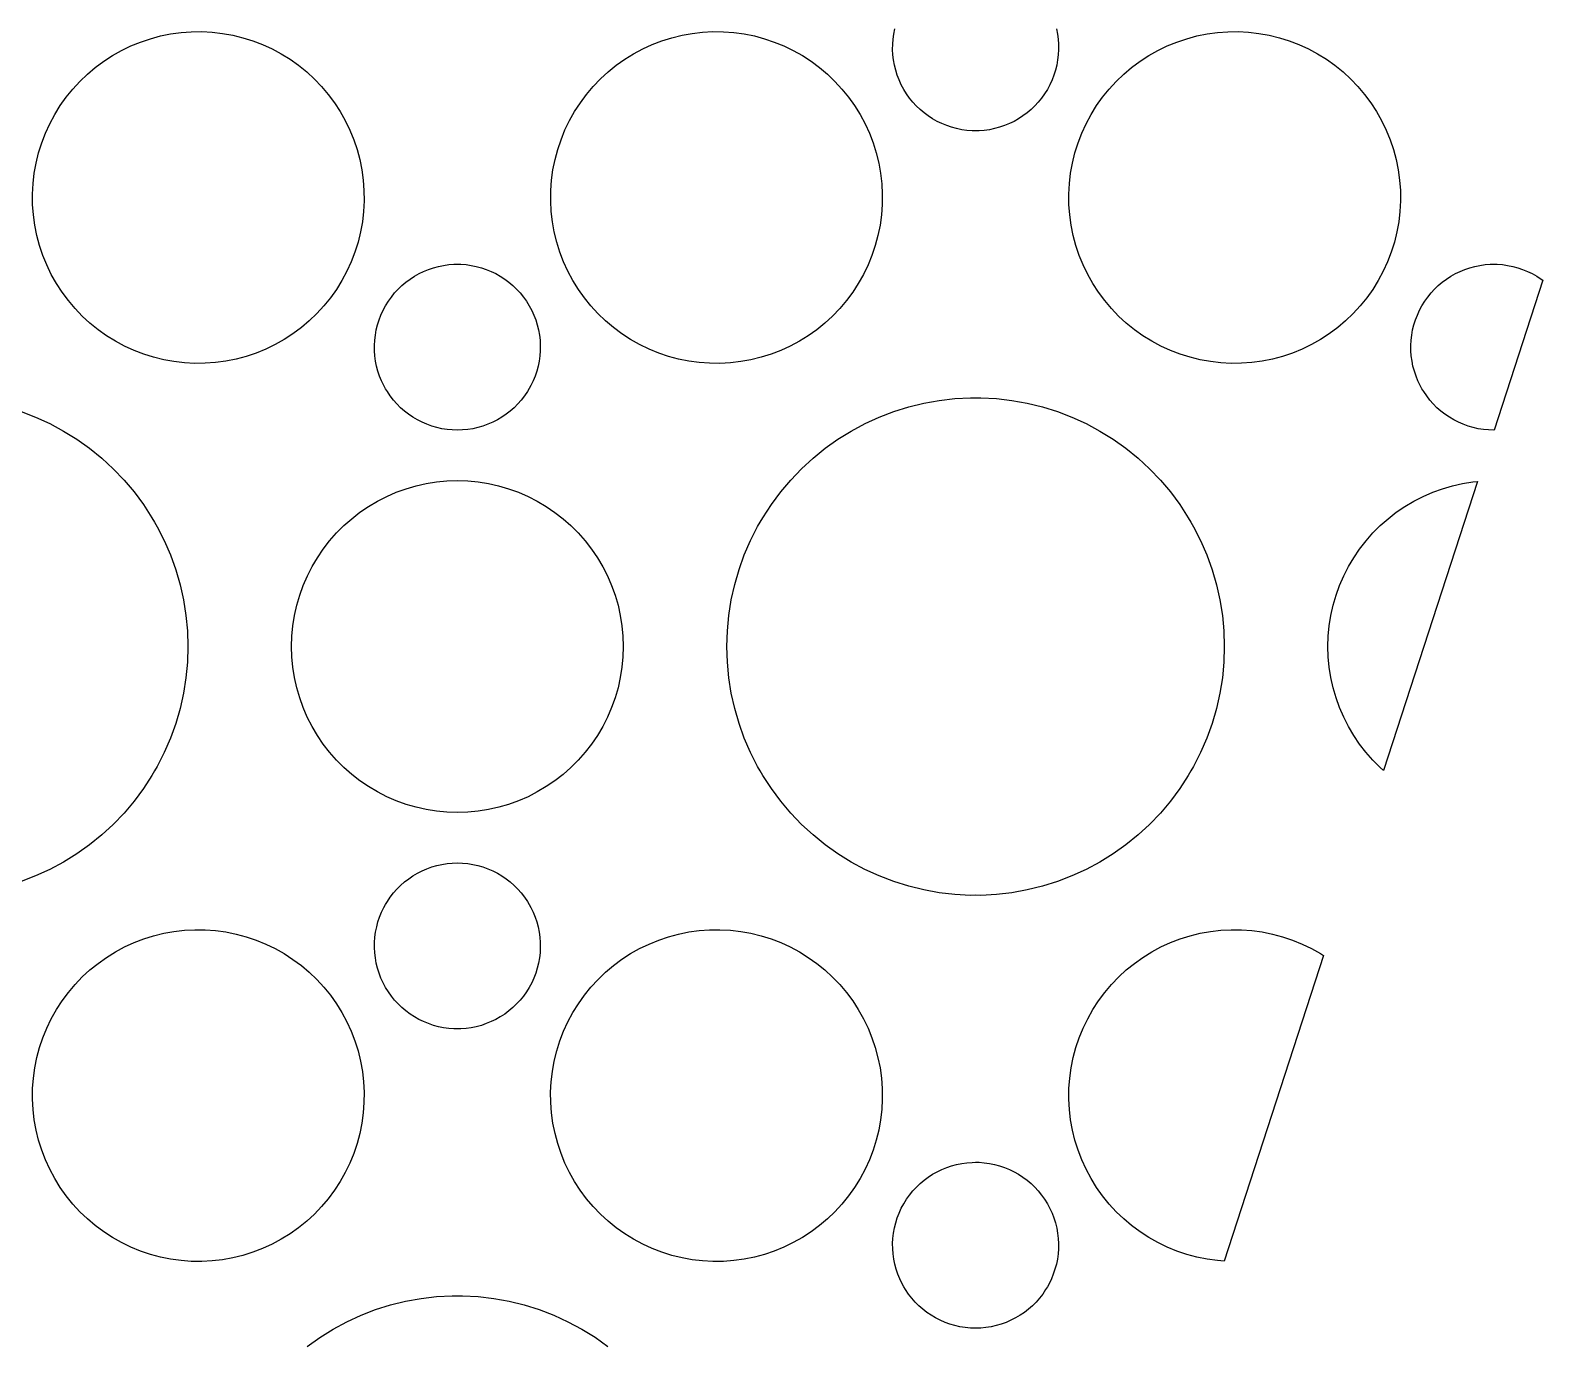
# Model space of a CAD drawing. Header units: metres. Extents: x 20 to 1108, y 20 to 485.
# Drawn here: x 187.85 to 224.34, y 190.69 to 222.38 of the extents above; entities that cross this region are included whole.
import ezdxf

# ---------------------------------------------------------------- set-up
doc = ezdxf.new("R2010")
doc.units = ezdxf.units.M

msp = doc.modelspace()

# ---------------------------------------------------------------- linework, layer by layer
for p, q in [((190.749, 222.18), (190.99, 222.245)), ((190.99, 222.245), (191.237, 222.295)), ((191.237, 222.295), (191.487, 222.329)), ((191.487, 222.329), (191.736, 222.348)), ((191.736, 222.348), (191.989, 222.351)), ((191.989, 222.351), (192.239, 222.337)), ((192.239, 222.337), (192.49, 222.308)), ((192.49, 222.308), (192.735, 222.264)), ((192.735, 222.264), (192.982, 222.203)), ((192.982, 222.203), (193.222, 222.128)), ((203.087, 222.128), (203.327, 222.203)), ((203.327, 222.203), (203.573, 222.264)), ((203.573, 222.264), (203.818, 222.308)), ((203.818, 222.308), (204.069, 222.337)), ((204.069, 222.337), (204.319, 222.35)), ((204.319, 222.35), (204.572, 222.348)), ((204.572, 222.348), (204.821, 222.329)), ((204.821, 222.329), (205.071, 222.295)), ((205.071, 222.295), (205.318, 222.245)), ((205.318, 222.245), (205.56, 222.18)), ((208.665, 222.167), (208.682, 222.293)), ((208.682, 222.293), (208.707, 222.417)), ((212.603, 222.415), (212.627, 222.292)), ((212.627, 222.292), (212.644, 222.167)), ((215.749, 222.18), (215.99, 222.245)), ((215.99, 222.245), (216.237, 222.295)), ((216.237, 222.295), (216.487, 222.329)), ((216.487, 222.329), (216.736, 222.348)), ((216.736, 222.348), (216.989, 222.351)), ((216.989, 222.351), (217.239, 222.337)), ((217.239, 222.337), (217.49, 222.308)), ((217.49, 222.308), (217.735, 222.264)), ((217.735, 222.264), (217.982, 222.203)), ((217.982, 222.203), (218.222, 222.128)), ((189.833, 221.773), (190.051, 221.896)), ((190.051, 221.896), (190.277, 222.005)), ((190.277, 222.005), (190.511, 222.1)), ((190.511, 222.1), (190.749, 222.18)), ((193.222, 222.128), (193.454, 222.038)), ((193.454, 222.038), (193.685, 221.934)), ((193.685, 221.934), (193.903, 221.816)), ((202.405, 221.816), (202.626, 221.934)), ((202.626, 221.934), (202.855, 222.038)), ((202.855, 222.038), (203.087, 222.128)), ((205.56, 222.18), (205.798, 222.1)), ((205.798, 222.1), (206.031, 222.005)), ((206.031, 222.005), (206.258, 221.896)), ((206.258, 221.896), (206.476, 221.773)), ((208.654, 221.916), (208.655, 222.044)), ((208.661, 221.793), (208.654, 221.916)), ((208.655, 222.044), (208.665, 222.167)), ((212.644, 222.167), (212.653, 222.044)), ((212.654, 221.916), (212.648, 221.792)), ((212.653, 222.044), (212.654, 221.916)), ((214.833, 221.773), (215.051, 221.896)), ((215.051, 221.896), (215.277, 222.005)), ((215.277, 222.005), (215.511, 222.1)), ((215.511, 222.1), (215.749, 222.18)), ((218.222, 222.128), (218.454, 222.038)), ((218.454, 222.038), (218.685, 221.934)), ((218.685, 221.934), (218.903, 221.816)), ((189.228, 221.323), (189.419, 221.485)), ((189.419, 221.485), (189.623, 221.636)), ((189.623, 221.636), (189.833, 221.773)), ((193.903, 221.816), (194.118, 221.683)), ((194.118, 221.683), (194.322, 221.538)), ((194.322, 221.538), (194.519, 221.379)), ((201.79, 221.379), (201.986, 221.538)), ((201.986, 221.538), (202.191, 221.683)), ((202.191, 221.683), (202.405, 221.816)), ((206.476, 221.773), (206.687, 221.635)), ((206.687, 221.635), (206.89, 221.485)), ((206.89, 221.485), (207.081, 221.323)), ((208.675, 221.668), (208.661, 221.793)), ((208.697, 221.544), (208.675, 221.668)), ((208.728, 221.422), (208.697, 221.544)), ((212.611, 221.544), (212.581, 221.422)), ((212.634, 221.668), (212.611, 221.544)), ((212.648, 221.792), (212.634, 221.668)), ((214.228, 221.323), (214.419, 221.485)), ((214.419, 221.485), (214.623, 221.636)), ((214.623, 221.636), (214.833, 221.773)), ((218.903, 221.816), (219.118, 221.683)), ((219.118, 221.683), (219.322, 221.538)), ((219.322, 221.538), (219.519, 221.379)), ((188.877, 220.965), (189.047, 221.151)), ((189.047, 221.151), (189.228, 221.323)), ((194.519, 221.379), (194.704, 221.208)), ((194.704, 221.208), (194.878, 221.027)), ((201.432, 221.028), (201.606, 221.21)), ((201.606, 221.21), (201.79, 221.379)), ((207.081, 221.323), (207.263, 221.15)), ((207.263, 221.15), (207.432, 220.965)), ((208.766, 221.301), (208.728, 221.422)), ((208.811, 221.186), (208.766, 221.301)), ((208.862, 221.07), (208.811, 221.186)), ((212.498, 221.186), (212.446, 221.07)), ((212.543, 221.301), (212.498, 221.186)), ((212.581, 221.422), (212.543, 221.301)), ((213.877, 220.965), (214.047, 221.151)), ((214.047, 221.151), (214.228, 221.323)), ((219.519, 221.379), (219.704, 221.208)), ((219.704, 221.208), (219.878, 221.027)), ((188.573, 220.566), (188.719, 220.771)), ((188.719, 220.771), (188.877, 220.965)), ((194.878, 221.027), (195.038, 220.836)), ((195.038, 220.836), (195.19, 220.633)), ((201.12, 220.634), (201.271, 220.836)), ((201.271, 220.836), (201.432, 221.028)), ((207.432, 220.965), (207.59, 220.77)), ((207.59, 220.77), (207.735, 220.566)), ((208.922, 220.958), (208.862, 221.07)), ((208.989, 220.852), (208.922, 220.958)), ((209.062, 220.75), (208.989, 220.852)), ((209.141, 220.651), (209.062, 220.75)), ((212.247, 220.75), (212.168, 220.651)), ((212.319, 220.852), (212.247, 220.75)), ((212.387, 220.958), (212.319, 220.852)), ((212.446, 221.07), (212.387, 220.958)), ((213.573, 220.566), (213.719, 220.771)), ((213.719, 220.771), (213.877, 220.965)), ((219.878, 221.027), (220.038, 220.836)), ((220.038, 220.836), (220.19, 220.633)), ((188.44, 220.35), (188.573, 220.566)), ((195.19, 220.633), (195.326, 220.422)), ((195.326, 220.422), (195.449, 220.204)), ((200.859, 220.204), (200.983, 220.422)), ((200.983, 220.422), (201.12, 220.634)), ((207.735, 220.566), (207.869, 220.35)), ((209.225, 220.56), (209.141, 220.651)), ((209.316, 220.473), (209.225, 220.56)), ((209.411, 220.392), (209.316, 220.473)), ((209.513, 220.317), (209.411, 220.392)), ((211.898, 220.392), (211.796, 220.317)), ((211.993, 220.473), (211.898, 220.392)), ((212.084, 220.56), (211.993, 220.473)), ((212.168, 220.651), (212.084, 220.56)), ((213.44, 220.35), (213.573, 220.566)), ((220.19, 220.633), (220.326, 220.422)), ((220.326, 220.422), (220.449, 220.204)), ((188.217, 219.901), (188.321, 220.129)), ((188.321, 220.129), (188.44, 220.35)), ((195.449, 220.204), (195.56, 219.978)), ((200.75, 219.979), (200.859, 220.204)), ((207.869, 220.35), (207.988, 220.128)), ((207.988, 220.128), (208.092, 219.9)), ((209.619, 220.248), (209.513, 220.317)), ((209.727, 220.187), (209.619, 220.248)), ((209.84, 220.132), (209.727, 220.187)), ((209.958, 220.084), (209.84, 220.132)), ((210.077, 220.044), (209.958, 220.084)), ((210.197, 220.012), (210.077, 220.044)), ((210.32, 219.986), (210.197, 220.012)), ((211.111, 220.012), (210.988, 219.986)), ((211.232, 220.044), (211.111, 220.012)), ((211.351, 220.084), (211.232, 220.044)), ((211.469, 220.132), (211.351, 220.084)), ((211.582, 220.187), (211.469, 220.132)), ((211.69, 220.248), (211.582, 220.187)), ((211.796, 220.317), (211.69, 220.248)), ((213.217, 219.901), (213.321, 220.129)), ((213.321, 220.129), (213.44, 220.35)), ((220.449, 220.204), (220.56, 219.978)), ((188.052, 219.427), (188.127, 219.667)), ((188.127, 219.667), (188.217, 219.901)), ((195.56, 219.978), (195.653, 219.745)), ((195.653, 219.745), (195.734, 219.507)), ((200.575, 219.508), (200.655, 219.745)), ((200.655, 219.745), (200.75, 219.979)), ((208.092, 219.9), (208.182, 219.667)), ((208.182, 219.667), (208.257, 219.425)), ((210.446, 219.97), (210.32, 219.986)), ((210.57, 219.96), (210.446, 219.97)), ((210.738, 219.96), (210.57, 219.96)), ((210.862, 219.97), (210.738, 219.96)), ((210.988, 219.986), (210.862, 219.97)), ((213.052, 219.427), (213.127, 219.667)), ((213.127, 219.667), (213.217, 219.901)), ((220.56, 219.978), (220.653, 219.745)), ((220.653, 219.745), (220.734, 219.507)), ((187.991, 219.181), (188.052, 219.427)), ((195.734, 219.507), (195.799, 219.264)), ((200.51, 219.265), (200.575, 219.508)), ((208.257, 219.425), (208.317, 219.181)), ((212.991, 219.181), (213.052, 219.427)), ((220.734, 219.507), (220.799, 219.264)), ((187.918, 218.686), (187.947, 218.936)), ((187.947, 218.936), (187.991, 219.181)), ((195.799, 219.264), (195.849, 219.018)), ((195.849, 219.018), (195.883, 218.769)), ((200.426, 218.769), (200.46, 219.019)), ((200.46, 219.019), (200.51, 219.265)), ((208.317, 219.181), (208.362, 218.934)), ((208.362, 218.934), (208.391, 218.684)), ((212.918, 218.686), (212.947, 218.936)), ((212.947, 218.936), (212.991, 219.181)), ((220.799, 219.264), (220.849, 219.018)), ((220.849, 219.018), (220.883, 218.769)), ((187.904, 218.435), (187.918, 218.686)), ((195.883, 218.769), (195.901, 218.52)), ((200.407, 218.52), (200.426, 218.769)), ((208.391, 218.684), (208.403, 218.435)), ((212.904, 218.435), (212.918, 218.686)), ((220.883, 218.769), (220.901, 218.52)), ((187.907, 218.182), (187.904, 218.435)), ((195.904, 218.267), (195.891, 218.017)), ((195.901, 218.52), (195.904, 218.267)), ((200.405, 218.267), (200.407, 218.52)), ((200.418, 218.017), (200.405, 218.267)), ((208.403, 218.435), (208.401, 218.182)), ((212.907, 218.182), (212.904, 218.435)), ((220.904, 218.267), (220.891, 218.017)), ((220.901, 218.52), (220.904, 218.267)), ((187.926, 217.933), (187.907, 218.182)), ((187.96, 217.684), (187.926, 217.933)), ((195.891, 218.017), (195.862, 217.768)), ((200.446, 217.768), (200.418, 218.017)), ((208.383, 217.933), (208.349, 217.684)), ((208.401, 218.182), (208.383, 217.933)), ((212.926, 217.933), (212.907, 218.182)), ((212.96, 217.684), (212.926, 217.933)), ((220.891, 218.017), (220.862, 217.768)), ((188.01, 217.438), (187.96, 217.684)), ((195.817, 217.521), (195.757, 217.276)), ((195.862, 217.768), (195.817, 217.521)), ((200.491, 217.521), (200.446, 217.768)), ((200.552, 217.276), (200.491, 217.521)), ((208.349, 217.684), (208.299, 217.438)), ((213.01, 217.438), (212.96, 217.684)), ((220.817, 217.521), (220.757, 217.276)), ((220.862, 217.768), (220.817, 217.521)), ((188.074, 217.194), (188.01, 217.438)), ((188.155, 216.956), (188.074, 217.194)), ((195.757, 217.276), (195.682, 217.034)), ((200.627, 217.034), (200.552, 217.276)), ((208.234, 217.194), (208.153, 216.956)), ((208.299, 217.438), (208.234, 217.194)), ((213.074, 217.194), (213.01, 217.438)), ((213.155, 216.956), (213.074, 217.194)), ((220.757, 217.276), (220.682, 217.034)), ((188.249, 216.724), (188.155, 216.956)), ((188.359, 216.496), (188.249, 216.724)), ((195.592, 216.802), (195.488, 216.573)), ((195.682, 217.034), (195.592, 216.802)), ((197.82, 216.715), (197.946, 216.732)), ((197.946, 216.732), (198.07, 216.74)), ((198.07, 216.74), (198.154, 216.741)), ((198.154, 216.741), (198.238, 216.741)), ((198.238, 216.741), (198.362, 216.732)), ((198.362, 216.732), (198.488, 216.715)), ((200.717, 216.802), (200.627, 217.034)), ((200.82, 216.573), (200.717, 216.802)), ((208.06, 216.724), (207.949, 216.496)), ((208.153, 216.956), (208.06, 216.724)), ((213.249, 216.724), (213.155, 216.956)), ((213.359, 216.496), (213.249, 216.724)), ((220.592, 216.802), (220.488, 216.573)), ((220.682, 217.034), (220.592, 216.802)), ((222.82, 216.715), (222.946, 216.732)), ((222.946, 216.732), (223.07, 216.74)), ((223.07, 216.74), (223.154, 216.741)), ((223.154, 216.741), (223.238, 216.741)), ((223.238, 216.741), (223.362, 216.732)), ((223.362, 216.732), (223.488, 216.715)), ((188.483, 216.278), (188.359, 216.496)), ((195.488, 216.573), (195.369, 216.352)), ((196.911, 216.31), (197.014, 216.385)), ((197.014, 216.385), (197.119, 216.453)), ((197.119, 216.453), (197.229, 216.516)), ((197.229, 216.516), (197.34, 216.569)), ((197.34, 216.569), (197.458, 216.617)), ((197.458, 216.617), (197.577, 216.657)), ((197.577, 216.657), (197.697, 216.69)), ((197.697, 216.69), (197.82, 216.715)), ((198.488, 216.715), (198.611, 216.69)), ((198.611, 216.69), (198.732, 216.657)), ((198.732, 216.657), (198.851, 216.617)), ((198.851, 216.617), (198.969, 216.569)), ((198.969, 216.569), (199.082, 216.515)), ((199.082, 216.515), (199.19, 216.453)), ((199.19, 216.453), (199.296, 216.385)), ((199.296, 216.385), (199.398, 216.31)), ((200.94, 216.352), (200.82, 216.573)), ((207.949, 216.496), (207.826, 216.278)), ((213.483, 216.278), (213.359, 216.496)), ((220.488, 216.573), (220.369, 216.352)), ((221.911, 216.31), (222.014, 216.385)), ((222.014, 216.385), (222.119, 216.453)), ((222.119, 216.453), (222.229, 216.516)), ((222.229, 216.516), (222.34, 216.569)), ((222.34, 216.569), (222.458, 216.617)), ((222.458, 216.617), (222.577, 216.657)), ((222.577, 216.657), (222.697, 216.69)), ((222.697, 216.69), (222.82, 216.715)), ((223.488, 216.715), (223.611, 216.69)), ((223.611, 216.69), (223.732, 216.657)), ((223.732, 216.657), (223.851, 216.617)), ((223.851, 216.617), (223.969, 216.569)), ((223.969, 216.569), (224.082, 216.515)), ((224.082, 216.515), (224.19, 216.453)), ((224.19, 216.453), (224.296, 216.385)), ((224.296, 216.385), (224.336, 216.355)), ((188.619, 216.068), (188.483, 216.278)), ((188.771, 215.865), (188.619, 216.068)), ((195.235, 216.136), (195.09, 215.932)), ((195.369, 216.352), (195.235, 216.136)), ((196.562, 215.952), (196.641, 216.05)), ((196.641, 216.05), (196.726, 216.143)), ((196.726, 216.143), (196.816, 216.229)), ((196.816, 216.229), (196.911, 216.31)), ((199.398, 216.31), (199.493, 216.229)), ((199.493, 216.229), (199.584, 216.142)), ((199.584, 216.142), (199.668, 216.05)), ((199.668, 216.05), (199.747, 215.951)), ((201.073, 216.136), (200.94, 216.352)), ((201.219, 215.932), (201.073, 216.136)), ((207.69, 216.068), (207.538, 215.865)), ((207.826, 216.278), (207.69, 216.068)), ((213.619, 216.068), (213.483, 216.278)), ((213.771, 215.865), (213.619, 216.068)), ((220.235, 216.136), (220.09, 215.932)), ((220.369, 216.352), (220.235, 216.136)), ((221.562, 215.952), (221.641, 216.05)), ((221.641, 216.05), (221.726, 216.143)), ((221.726, 216.143), (221.816, 216.229)), ((221.816, 216.229), (221.911, 216.31)), ((224.336, 216.355), (223.162, 212.741)), ((188.931, 215.674), (188.771, 215.865)), ((189.105, 215.492), (188.931, 215.674)), ((194.932, 215.736), (194.763, 215.552)), ((195.09, 215.932), (194.932, 215.736)), ((196.311, 215.517), (196.363, 215.632)), ((196.363, 215.632), (196.422, 215.743)), ((196.422, 215.743), (196.489, 215.85)), ((196.489, 215.85), (196.562, 215.952)), ((199.747, 215.951), (199.819, 215.85)), ((199.819, 215.85), (199.887, 215.743)), ((199.887, 215.743), (199.946, 215.63)), ((199.946, 215.63), (199.998, 215.516)), ((201.377, 215.736), (201.219, 215.932)), ((201.546, 215.552), (201.377, 215.736)), ((207.378, 215.674), (207.204, 215.492)), ((207.538, 215.865), (207.378, 215.674)), ((213.931, 215.674), (213.771, 215.865)), ((214.105, 215.492), (213.931, 215.674)), ((219.932, 215.736), (219.763, 215.552)), ((220.09, 215.932), (219.932, 215.736)), ((221.311, 215.517), (221.363, 215.632)), ((221.363, 215.632), (221.422, 215.743)), ((221.422, 215.743), (221.489, 215.85)), ((221.489, 215.85), (221.562, 215.952)), ((189.29, 215.322), (189.105, 215.492)), ((189.486, 215.163), (189.29, 215.322)), ((194.581, 215.378), (194.39, 215.216)), ((194.763, 215.552), (194.581, 215.378)), ((196.197, 215.158), (196.228, 215.28)), ((196.228, 215.28), (196.266, 215.401)), ((196.266, 215.401), (196.311, 215.517)), ((199.998, 215.516), (200.043, 215.401)), ((200.043, 215.401), (200.081, 215.279)), ((200.081, 215.279), (200.111, 215.157)), ((201.728, 215.378), (201.546, 215.552)), ((201.919, 215.216), (201.728, 215.378)), ((207.019, 215.322), (206.822, 215.163)), ((207.204, 215.492), (207.019, 215.322)), ((214.29, 215.322), (214.105, 215.492)), ((214.486, 215.163), (214.29, 215.322)), ((219.581, 215.378), (219.39, 215.216)), ((219.763, 215.552), (219.581, 215.378)), ((221.197, 215.158), (221.228, 215.28)), ((221.228, 215.28), (221.266, 215.401)), ((221.266, 215.401), (221.311, 215.517)), ((189.691, 215.019), (189.486, 215.163)), ((189.905, 214.886), (189.691, 215.019)), ((193.976, 214.929), (193.758, 214.806)), ((194.187, 215.067), (193.976, 214.929)), ((194.39, 215.216), (194.187, 215.067)), ((196.154, 214.784), (196.161, 214.908)), ((196.161, 214.908), (196.175, 215.033)), ((196.175, 215.033), (196.197, 215.158)), ((200.111, 215.157), (200.134, 215.033)), ((200.134, 215.033), (200.148, 214.908)), ((200.148, 214.908), (200.154, 214.784)), ((202.122, 215.067), (201.919, 215.216)), ((202.333, 214.929), (202.122, 215.067)), ((202.551, 214.806), (202.333, 214.929)), ((206.618, 215.019), (206.403, 214.886)), ((206.822, 215.163), (206.618, 215.019)), ((214.691, 215.019), (214.486, 215.163)), ((214.905, 214.886), (214.691, 215.019)), ((218.976, 214.929), (218.758, 214.806)), ((219.187, 215.067), (218.976, 214.929)), ((219.39, 215.216), (219.187, 215.067)), ((221.154, 214.784), (221.161, 214.908)), ((221.161, 214.908), (221.175, 215.033)), ((221.175, 215.033), (221.197, 215.158)), ((190.124, 214.768), (189.905, 214.886)), ((190.355, 214.662), (190.124, 214.768)), ((190.587, 214.573), (190.355, 214.662)), ((190.827, 214.498), (190.587, 214.573)), ((193.298, 214.601), (193.059, 214.521)), ((193.531, 214.696), (193.298, 214.601)), ((193.758, 214.806), (193.531, 214.696)), ((196.155, 214.657), (196.154, 214.784)), ((196.165, 214.533), (196.155, 214.657)), ((200.153, 214.657), (200.144, 214.533)), ((200.154, 214.784), (200.153, 214.657)), ((202.777, 214.696), (202.551, 214.806)), ((203.011, 214.601), (202.777, 214.696)), ((203.25, 214.521), (203.011, 214.601)), ((205.722, 214.573), (205.482, 214.498)), ((205.954, 214.662), (205.722, 214.573)), ((206.185, 214.768), (205.954, 214.662)), ((206.403, 214.886), (206.185, 214.768)), ((215.124, 214.768), (214.905, 214.886)), ((215.355, 214.662), (215.124, 214.768)), ((215.587, 214.573), (215.355, 214.662)), ((215.827, 214.498), (215.587, 214.573)), ((218.298, 214.601), (218.059, 214.521)), ((218.531, 214.696), (218.298, 214.601)), ((218.758, 214.806), (218.531, 214.696)), ((221.155, 214.657), (221.154, 214.784)), ((221.165, 214.533), (221.155, 214.657)), ((191.073, 214.438), (190.827, 214.498)), ((191.318, 214.394), (191.073, 214.438)), ((191.569, 214.364), (191.318, 214.394)), ((191.819, 214.351), (191.569, 214.364)), ((192.072, 214.354), (191.819, 214.351)), ((192.321, 214.372), (192.072, 214.354)), ((192.571, 214.406), (192.321, 214.372)), ((192.818, 214.456), (192.571, 214.406)), ((193.059, 214.521), (192.818, 214.456)), ((196.182, 214.409), (196.165, 214.533)), ((196.206, 214.286), (196.182, 214.409)), ((196.239, 214.165), (196.206, 214.286)), ((200.103, 214.286), (200.069, 214.165)), ((200.127, 214.409), (200.103, 214.286)), ((200.144, 214.533), (200.127, 214.409)), ((203.49, 214.456), (203.25, 214.521)), ((203.737, 214.406), (203.49, 214.456)), ((203.987, 214.372), (203.737, 214.406)), ((204.236, 214.354), (203.987, 214.372)), ((204.489, 214.352), (204.236, 214.354)), ((204.739, 214.364), (204.489, 214.352)), ((204.99, 214.394), (204.739, 214.364)), ((205.235, 214.438), (204.99, 214.394)), ((205.482, 214.498), (205.235, 214.438)), ((216.073, 214.438), (215.827, 214.498)), ((216.318, 214.394), (216.073, 214.438)), ((216.569, 214.364), (216.318, 214.394)), ((216.819, 214.351), (216.569, 214.364)), ((217.072, 214.354), (216.819, 214.351)), ((217.321, 214.372), (217.072, 214.354)), ((217.571, 214.406), (217.321, 214.372)), ((217.818, 214.456), (217.571, 214.406)), ((218.059, 214.521), (217.818, 214.456)), ((221.182, 214.409), (221.165, 214.533)), ((221.206, 214.286), (221.182, 214.409)), ((221.239, 214.165), (221.206, 214.286)), ((196.279, 214.046), (196.239, 214.165)), ((196.326, 213.93), (196.279, 214.046)), ((196.382, 213.815), (196.326, 213.93)), ((196.423, 213.742), (196.382, 213.815)), ((199.927, 213.815), (199.887, 213.743)), ((199.983, 213.93), (199.927, 213.815)), ((200.029, 214.046), (199.983, 213.93)), ((200.069, 214.165), (200.029, 214.046)), ((221.279, 214.046), (221.239, 214.165)), ((221.326, 213.93), (221.279, 214.046)), ((221.382, 213.815), (221.326, 213.93)), ((221.423, 213.742), (221.382, 213.815)), ((196.465, 213.671), (196.423, 213.742)), ((196.536, 213.567), (196.465, 213.671)), ((196.613, 213.466), (196.536, 213.567)), ((196.695, 213.373), (196.613, 213.466)), ((199.695, 213.466), (199.613, 213.373)), ((199.773, 213.567), (199.695, 213.466)), ((199.844, 213.671), (199.773, 213.567)), ((199.887, 213.743), (199.844, 213.671)), ((209.406, 213.394), (209.778, 213.461)), ((209.778, 213.461), (210.153, 213.504)), ((210.153, 213.504), (210.528, 213.524)), ((210.528, 213.524), (210.654, 213.523)), ((210.654, 213.523), (210.78, 213.524)), ((210.78, 213.524), (211.156, 213.504)), ((211.156, 213.504), (211.53, 213.461)), ((211.53, 213.461), (211.902, 213.394)), ((221.465, 213.671), (221.423, 213.742)), ((221.536, 213.567), (221.465, 213.671)), ((221.613, 213.466), (221.536, 213.567)), ((221.695, 213.373), (221.613, 213.466)), ((187.628, 213.191), (187.979, 213.056)), ((196.784, 213.284), (196.695, 213.373)), ((196.879, 213.201), (196.784, 213.284)), ((196.978, 213.124), (196.879, 213.201)), ((197.083, 213.053), (196.978, 213.124)), ((199.331, 213.124), (199.226, 213.053)), ((199.43, 213.201), (199.331, 213.124)), ((199.525, 213.284), (199.43, 213.201)), ((199.613, 213.373), (199.525, 213.284)), ((208.33, 213.056), (208.681, 213.191)), ((208.681, 213.191), (209.042, 213.304)), ((209.042, 213.304), (209.406, 213.394)), ((211.902, 213.394), (212.267, 213.304)), ((212.267, 213.304), (212.628, 213.191)), ((212.628, 213.191), (212.979, 213.056)), ((221.784, 213.284), (221.695, 213.373)), ((221.879, 213.201), (221.784, 213.284)), ((221.978, 213.124), (221.879, 213.201)), ((222.083, 213.053), (221.978, 213.124)), ((187.979, 213.056), (188.322, 212.899)), ((188.322, 212.899), (188.653, 212.721)), ((188.653, 212.721), (188.975, 212.523)), ((197.19, 212.989), (197.083, 213.053)), ((197.302, 212.933), (197.19, 212.989)), ((197.417, 212.883), (197.302, 212.933)), ((197.537, 212.84), (197.417, 212.883)), ((197.657, 212.805), (197.537, 212.84)), ((197.778, 212.777), (197.657, 212.805)), ((197.904, 212.758), (197.778, 212.777)), ((198.029, 212.746), (197.904, 212.758)), ((198.154, 212.741), (198.029, 212.746)), ((198.279, 212.746), (198.154, 212.741)), ((198.404, 212.758), (198.279, 212.746)), ((198.53, 212.777), (198.404, 212.758)), ((198.651, 212.805), (198.53, 212.777)), ((198.772, 212.84), (198.651, 212.805)), ((198.892, 212.883), (198.772, 212.84)), ((199.007, 212.933), (198.892, 212.883)), ((199.119, 212.989), (199.007, 212.933)), ((199.226, 213.053), (199.119, 212.989)), ((207.334, 212.523), (207.655, 212.721)), ((207.655, 212.721), (207.987, 212.9)), ((207.987, 212.9), (208.33, 213.056)), ((212.979, 213.056), (213.322, 212.899)), ((213.322, 212.899), (213.653, 212.721)), ((213.653, 212.721), (213.975, 212.523)), ((222.19, 212.989), (222.083, 213.053)), ((222.302, 212.933), (222.19, 212.989)), ((222.417, 212.883), (222.302, 212.933)), ((222.537, 212.84), (222.417, 212.883)), ((222.657, 212.805), (222.537, 212.84)), ((222.778, 212.777), (222.657, 212.805)), ((222.904, 212.758), (222.778, 212.777)), ((223.029, 212.746), (222.904, 212.758)), ((223.154, 212.741), (223.029, 212.746)), ((223.162, 212.741), (223.154, 212.741)), ((188.975, 212.523), (189.281, 212.304)), ((207.027, 212.304), (207.334, 212.523)), ((213.975, 212.523), (214.281, 212.304)), ((189.281, 212.304), (189.575, 212.067)), ((189.575, 212.067), (189.853, 211.812)), ((206.457, 211.813), (206.733, 212.067)), ((206.733, 212.067), (207.027, 212.304)), ((214.281, 212.304), (214.575, 212.067)), ((214.575, 212.067), (214.853, 211.812)), ((189.853, 211.812), (190.113, 211.539)), ((206.196, 211.54), (206.457, 211.813)), ((214.853, 211.812), (215.113, 211.539)), ((190.113, 211.539), (190.356, 211.253)), ((190.356, 211.253), (190.581, 210.948)), ((196.681, 211.244), (196.919, 211.329)), ((196.919, 211.329), (197.16, 211.4)), ((197.16, 211.4), (197.404, 211.454)), ((197.404, 211.454), (197.653, 211.493)), ((197.653, 211.493), (197.902, 211.517)), ((197.902, 211.517), (198.154, 211.525)), ((198.154, 211.525), (198.406, 211.518)), ((198.406, 211.518), (198.655, 211.493)), ((198.655, 211.493), (198.904, 211.454)), ((198.904, 211.454), (199.149, 211.4)), ((199.149, 211.4), (199.39, 211.329)), ((199.39, 211.329), (199.628, 211.244)), ((205.729, 210.949), (205.953, 211.253)), ((205.953, 211.253), (206.196, 211.54)), ((215.113, 211.539), (215.356, 211.253)), ((215.356, 211.253), (215.581, 210.948)), ((222.76, 211.504), (220.497, 204.538)), ((221.681, 211.244), (221.919, 211.329)), ((221.919, 211.329), (222.16, 211.4)), ((222.16, 211.4), (222.404, 211.454)), ((222.404, 211.454), (222.653, 211.493)), ((222.653, 211.493), (222.76, 211.504)), ((190.581, 210.948), (190.786, 210.632)), ((195.804, 210.762), (196.012, 210.902)), ((196.012, 210.902), (196.227, 211.029)), ((196.227, 211.029), (196.45, 211.144)), ((196.45, 211.144), (196.681, 211.244)), ((199.628, 211.244), (199.858, 211.144)), ((199.858, 211.144), (200.082, 211.029)), ((200.082, 211.029), (200.297, 210.902)), ((200.297, 210.902), (200.507, 210.761)), ((205.523, 210.632), (205.729, 210.949)), ((215.581, 210.948), (215.786, 210.632)), ((220.804, 210.762), (221.012, 210.902)), ((221.012, 210.902), (221.227, 211.029)), ((221.227, 211.029), (221.45, 211.144)), ((221.45, 211.144), (221.681, 211.244)), ((190.786, 210.632), (190.848, 210.524)), ((190.848, 210.524), (190.912, 210.415)), ((195.416, 210.442), (195.604, 210.607)), ((195.604, 210.607), (195.804, 210.762)), ((200.507, 210.761), (200.705, 210.607)), ((200.705, 210.607), (200.894, 210.441)), ((205.397, 210.416), (205.461, 210.524)), ((205.461, 210.524), (205.523, 210.632)), ((215.786, 210.632), (215.848, 210.524)), ((215.848, 210.524), (215.912, 210.415)), ((220.416, 210.442), (220.604, 210.607)), ((220.604, 210.607), (220.804, 210.762)), ((190.912, 210.415), (191.083, 210.079)), ((195.073, 210.075), (195.238, 210.264)), ((195.238, 210.264), (195.416, 210.442)), ((200.894, 210.441), (201.071, 210.263)), ((201.071, 210.263), (201.236, 210.075)), ((205.226, 210.08), (205.397, 210.416)), ((215.912, 210.415), (216.083, 210.079)), ((220.073, 210.075), (220.238, 210.264)), ((220.238, 210.264), (220.416, 210.442)), ((191.083, 210.079), (191.233, 209.734)), ((194.776, 209.667), (194.918, 209.877)), ((194.918, 209.877), (195.073, 210.075)), ((201.236, 210.075), (201.391, 209.876)), ((201.391, 209.876), (201.532, 209.667)), ((205.076, 209.734), (205.226, 210.08)), ((216.083, 210.079), (216.233, 209.734)), ((219.776, 209.667), (219.918, 209.877)), ((219.918, 209.877), (220.073, 210.075)), ((191.233, 209.734), (191.36, 209.378)), ((194.535, 209.229), (194.65, 209.453)), ((194.65, 209.453), (194.776, 209.667)), ((201.532, 209.667), (201.66, 209.451)), ((201.66, 209.451), (201.775, 209.228)), ((204.948, 209.38), (205.076, 209.734)), ((216.233, 209.734), (216.36, 209.378)), ((219.535, 209.229), (219.65, 209.453)), ((219.65, 209.453), (219.776, 209.667)), ((191.36, 209.378), (191.466, 209.017)), ((194.436, 208.998), (194.535, 209.229)), ((201.775, 209.228), (201.873, 208.998)), ((204.843, 209.018), (204.948, 209.38)), ((216.36, 209.378), (216.466, 209.017)), ((219.436, 208.998), (219.535, 209.229)), ((191.466, 209.017), (191.548, 208.649)), ((194.279, 208.521), (194.351, 208.762)), ((194.351, 208.762), (194.436, 208.998)), ((201.873, 208.998), (201.959, 208.761)), ((201.959, 208.761), (202.029, 208.519)), ((204.761, 208.651), (204.843, 209.018)), ((216.466, 209.017), (216.548, 208.649)), ((219.279, 208.521), (219.351, 208.762)), ((219.351, 208.762), (219.436, 208.998)), ((191.548, 208.649), (191.607, 208.276)), ((194.226, 208.276), (194.279, 208.521)), ((202.029, 208.519), (202.084, 208.274)), ((204.702, 208.276), (204.761, 208.651)), ((216.548, 208.649), (216.607, 208.276)), ((219.226, 208.276), (219.279, 208.521)), ((191.607, 208.276), (191.642, 207.902)), ((194.162, 207.777), (194.186, 208.026)), ((194.186, 208.026), (194.226, 208.276)), ((202.084, 208.274), (202.123, 208.026)), ((202.123, 208.026), (202.147, 207.777)), ((204.666, 207.902), (204.702, 208.276)), ((216.607, 208.276), (216.642, 207.902)), ((219.162, 207.777), (219.186, 208.026)), ((219.186, 208.026), (219.226, 208.276)), ((191.642, 207.902), (191.654, 207.525)), ((194.154, 207.526), (194.162, 207.777)), ((202.147, 207.777), (202.154, 207.525)), ((204.654, 207.526), (204.666, 207.902)), ((216.642, 207.902), (216.654, 207.525)), ((219.154, 207.526), (219.162, 207.777)), ((191.654, 207.525), (191.643, 207.148)), ((194.162, 207.274), (194.154, 207.526)), ((194.186, 207.025), (194.162, 207.274)), ((202.147, 207.274), (202.123, 207.025)), ((202.154, 207.525), (202.147, 207.274)), ((204.667, 207.148), (204.654, 207.526)), ((216.654, 207.525), (216.643, 207.148)), ((219.162, 207.274), (219.154, 207.526)), ((219.186, 207.025), (219.162, 207.274)), ((191.643, 207.148), (191.607, 206.775)), ((194.225, 206.776), (194.186, 207.025)), ((202.123, 207.025), (202.084, 206.776)), ((204.702, 206.775), (204.667, 207.148)), ((216.643, 207.148), (216.607, 206.775)), ((219.225, 206.776), (219.186, 207.025)), ((191.607, 206.775), (191.548, 206.401)), ((194.279, 206.531), (194.225, 206.776)), ((194.35, 206.29), (194.279, 206.531)), ((202.029, 206.531), (201.959, 206.29)), ((202.084, 206.776), (202.029, 206.531)), ((204.761, 206.401), (204.702, 206.775)), ((216.607, 206.775), (216.548, 206.401)), ((219.279, 206.531), (219.225, 206.776)), ((219.35, 206.29), (219.279, 206.531)), ((191.548, 206.401), (191.466, 206.034)), ((194.436, 206.052), (194.35, 206.29)), ((201.959, 206.29), (201.873, 206.052)), ((204.843, 206.034), (204.761, 206.401)), ((216.548, 206.401), (216.466, 206.034)), ((219.436, 206.052), (219.35, 206.29)), ((191.466, 206.034), (191.36, 205.672)), ((194.534, 205.823), (194.436, 206.052)), ((194.649, 205.599), (194.534, 205.823)), ((201.775, 205.823), (201.66, 205.599)), ((201.873, 206.052), (201.775, 205.823)), ((204.948, 205.672), (204.843, 206.034)), ((216.466, 206.034), (216.36, 205.672)), ((219.534, 205.823), (219.436, 206.052)), ((219.649, 205.599), (219.534, 205.823)), ((191.36, 205.672), (191.233, 205.316)), ((194.776, 205.383), (194.649, 205.599)), ((201.66, 205.599), (201.532, 205.383)), ((205.076, 205.316), (204.948, 205.672)), ((216.36, 205.672), (216.233, 205.316)), ((219.776, 205.383), (219.649, 205.599)), ((191.233, 205.316), (191.083, 204.972)), ((194.918, 205.175), (194.776, 205.383)), ((195.072, 204.975), (194.918, 205.175)), ((201.391, 205.175), (201.236, 204.975)), ((201.532, 205.383), (201.391, 205.175)), ((205.226, 204.972), (205.076, 205.316)), ((216.233, 205.316), (216.083, 204.972)), ((219.918, 205.175), (219.776, 205.383)), ((220.072, 204.975), (219.918, 205.175)), ((191.083, 204.972), (190.912, 204.635)), ((195.237, 204.788), (195.072, 204.975)), ((195.415, 204.61), (195.237, 204.788)), ((201.071, 204.788), (200.894, 204.61)), ((201.236, 204.975), (201.071, 204.788)), ((205.397, 204.635), (205.226, 204.972)), ((216.083, 204.972), (215.912, 204.635)), ((220.237, 204.788), (220.072, 204.975)), ((220.415, 204.61), (220.237, 204.788)), ((190.786, 204.418), (190.581, 204.102)), ((190.848, 204.527), (190.786, 204.418)), ((190.912, 204.635), (190.848, 204.527)), ((195.604, 204.444), (195.415, 204.61)), ((195.802, 204.29), (195.604, 204.444)), ((200.705, 204.444), (200.507, 204.29)), ((200.894, 204.61), (200.705, 204.444)), ((205.461, 204.526), (205.397, 204.635)), ((205.523, 204.418), (205.461, 204.526)), ((205.728, 204.102), (205.523, 204.418)), ((215.786, 204.418), (215.581, 204.102)), ((215.848, 204.527), (215.786, 204.418)), ((215.912, 204.635), (215.848, 204.527)), ((220.497, 204.538), (220.415, 204.61)), ((190.581, 204.102), (190.356, 203.798)), ((196.012, 204.148), (195.802, 204.29)), ((196.227, 204.021), (196.012, 204.148)), ((196.45, 203.906), (196.227, 204.021)), ((200.082, 204.021), (199.858, 203.906)), ((200.297, 204.148), (200.082, 204.021)), ((200.507, 204.29), (200.297, 204.148)), ((205.953, 203.798), (205.728, 204.102)), ((215.581, 204.102), (215.356, 203.798)), ((190.356, 203.798), (190.113, 203.511)), ((196.681, 203.807), (196.45, 203.906)), ((196.919, 203.721), (196.681, 203.807)), ((197.159, 203.651), (196.919, 203.721)), ((197.404, 203.597), (197.159, 203.651)), ((197.653, 203.557), (197.404, 203.597)), ((198.904, 203.597), (198.655, 203.557)), ((199.15, 203.651), (198.904, 203.597)), ((199.39, 203.721), (199.15, 203.651)), ((199.628, 203.807), (199.39, 203.721)), ((199.858, 203.906), (199.628, 203.807)), ((206.195, 203.511), (205.953, 203.798)), ((215.356, 203.798), (215.113, 203.511)), ((189.853, 203.239), (189.575, 202.984)), ((190.113, 203.511), (189.853, 203.239)), ((197.902, 203.533), (197.653, 203.557)), ((198.154, 203.526), (197.902, 203.533)), ((198.406, 203.533), (198.154, 203.526)), ((198.655, 203.557), (198.406, 203.533)), ((206.456, 203.239), (206.195, 203.511)), ((206.733, 202.984), (206.456, 203.239)), ((214.853, 203.239), (214.575, 202.984)), ((215.113, 203.511), (214.853, 203.239)), ((189.575, 202.984), (189.281, 202.746)), ((207.027, 202.746), (206.733, 202.984)), ((214.575, 202.984), (214.281, 202.746)), ((188.975, 202.528), (188.653, 202.329)), ((189.281, 202.746), (188.975, 202.528)), ((207.334, 202.528), (207.027, 202.746)), ((207.655, 202.329), (207.334, 202.528)), ((213.975, 202.528), (213.653, 202.329)), ((214.281, 202.746), (213.975, 202.528)), ((188.322, 202.151), (187.979, 201.994)), ((188.653, 202.329), (188.322, 202.151)), ((197.302, 202.118), (197.417, 202.168)), ((197.417, 202.168), (197.537, 202.211)), ((197.537, 202.211), (197.657, 202.246)), ((197.657, 202.246), (197.778, 202.273)), ((197.778, 202.273), (197.904, 202.293)), ((197.904, 202.293), (198.029, 202.305)), ((198.029, 202.305), (198.154, 202.309)), ((198.154, 202.309), (198.279, 202.305)), ((198.279, 202.305), (198.404, 202.293)), ((198.404, 202.293), (198.53, 202.273)), ((198.53, 202.273), (198.651, 202.246)), ((198.651, 202.246), (198.772, 202.211)), ((198.772, 202.211), (198.892, 202.168)), ((198.892, 202.168), (199.007, 202.118)), ((207.986, 202.151), (207.655, 202.329)), ((208.33, 201.994), (207.986, 202.151)), ((213.322, 202.151), (212.979, 201.994)), ((213.653, 202.329), (213.322, 202.151)), ((187.979, 201.994), (187.628, 201.859)), ((196.696, 201.679), (196.785, 201.768)), ((196.785, 201.768), (196.879, 201.85)), ((196.879, 201.85), (196.979, 201.927)), ((196.979, 201.927), (197.083, 201.998)), ((197.083, 201.998), (197.19, 202.061)), ((197.19, 202.061), (197.302, 202.118)), ((199.007, 202.118), (199.119, 202.061)), ((199.119, 202.061), (199.226, 201.998)), ((199.226, 201.998), (199.331, 201.926)), ((199.331, 201.926), (199.43, 201.85)), ((199.43, 201.85), (199.525, 201.766)), ((199.525, 201.766), (199.613, 201.678)), ((208.681, 201.859), (208.33, 201.994)), ((209.042, 201.747), (208.681, 201.859)), ((212.628, 201.859), (212.267, 201.747)), ((212.979, 201.994), (212.628, 201.859)), ((196.466, 201.381), (196.536, 201.485)), ((196.536, 201.485), (196.614, 201.584)), ((196.614, 201.584), (196.696, 201.679)), ((199.613, 201.678), (199.695, 201.584)), ((199.695, 201.584), (199.773, 201.484)), ((199.773, 201.484), (199.844, 201.379)), ((209.406, 201.657), (209.042, 201.747)), ((209.778, 201.59), (209.406, 201.657)), ((210.152, 201.547), (209.778, 201.59)), ((210.528, 201.526), (210.152, 201.547)), ((210.654, 201.528), (210.528, 201.526)), ((210.78, 201.527), (210.654, 201.528)), ((211.155, 201.547), (210.78, 201.527)), ((211.53, 201.59), (211.155, 201.547)), ((211.902, 201.657), (211.53, 201.59)), ((212.267, 201.747), (211.902, 201.657)), ((196.279, 201.005), (196.327, 201.123)), ((196.327, 201.123), (196.382, 201.235)), ((196.382, 201.235), (196.422, 201.308)), ((196.422, 201.308), (196.466, 201.381)), ((199.844, 201.379), (199.886, 201.308)), ((199.886, 201.308), (199.927, 201.235)), ((199.927, 201.235), (199.983, 201.121)), ((199.983, 201.121), (200.029, 201.005)), ((191.318, 200.657), (191.569, 200.686)), ((191.569, 200.686), (191.819, 200.699)), ((191.819, 200.699), (192.072, 200.697)), ((192.072, 200.697), (192.321, 200.678)), ((192.321, 200.678), (192.571, 200.645)), ((196.182, 200.643), (196.207, 200.766)), ((196.207, 200.766), (196.239, 200.887)), ((196.239, 200.887), (196.279, 201.005)), ((200.029, 201.005), (200.069, 200.886)), ((200.069, 200.886), (200.103, 200.765)), ((200.103, 200.765), (200.127, 200.642)), ((203.737, 200.645), (203.987, 200.678)), ((203.987, 200.678), (204.236, 200.696)), ((204.236, 200.696), (204.489, 200.699)), ((204.489, 200.699), (204.739, 200.686)), ((204.739, 200.686), (204.99, 200.657)), ((216.318, 200.657), (216.569, 200.686)), ((216.569, 200.686), (216.819, 200.699)), ((216.819, 200.699), (217.072, 200.697)), ((217.072, 200.697), (217.321, 200.678)), ((217.321, 200.678), (217.571, 200.645)), ((190.126, 200.283), (190.355, 200.388)), ((190.355, 200.388), (190.587, 200.478)), ((190.587, 200.478), (190.827, 200.553)), ((190.827, 200.553), (191.073, 200.613)), ((191.073, 200.613), (191.318, 200.657)), ((192.571, 200.645), (192.818, 200.595)), ((192.818, 200.595), (193.06, 200.529)), ((193.06, 200.529), (193.298, 200.449)), ((193.298, 200.449), (193.531, 200.354)), ((193.531, 200.354), (193.758, 200.244)), ((196.154, 200.266), (196.155, 200.394)), ((196.155, 200.394), (196.165, 200.517)), ((196.165, 200.517), (196.182, 200.643)), ((200.127, 200.642), (200.144, 200.517)), ((200.144, 200.517), (200.153, 200.394)), ((200.153, 200.394), (200.154, 200.266)), ((202.551, 200.244), (202.777, 200.354)), ((202.777, 200.354), (203.011, 200.449)), ((203.011, 200.449), (203.249, 200.529)), ((203.249, 200.529), (203.49, 200.595)), ((203.49, 200.595), (203.737, 200.645)), ((204.99, 200.657), (205.235, 200.613)), ((205.235, 200.613), (205.482, 200.553)), ((205.482, 200.553), (205.722, 200.478)), ((205.722, 200.478), (205.954, 200.388)), ((205.954, 200.388), (206.185, 200.282)), ((215.126, 200.283), (215.355, 200.388)), ((215.355, 200.388), (215.587, 200.478)), ((215.587, 200.478), (215.827, 200.553)), ((215.827, 200.553), (216.073, 200.613)), ((216.073, 200.613), (216.318, 200.657)), ((217.571, 200.645), (217.818, 200.595)), ((217.818, 200.595), (218.06, 200.529)), ((218.06, 200.529), (218.298, 200.449)), ((218.298, 200.449), (218.531, 200.354)), ((218.531, 200.354), (218.758, 200.244)), ((189.486, 199.887), (189.691, 200.031)), ((189.691, 200.031), (189.905, 200.165)), ((189.905, 200.165), (190.126, 200.283)), ((193.758, 200.244), (193.976, 200.122)), ((193.976, 200.122), (194.187, 199.984)), ((194.187, 199.984), (194.39, 199.834)), ((196.161, 200.143), (196.154, 200.266)), ((196.175, 200.017), (196.161, 200.143)), ((196.197, 199.894), (196.175, 200.017)), ((200.134, 200.017), (200.111, 199.894)), ((200.148, 200.142), (200.134, 200.017)), ((200.154, 200.266), (200.148, 200.142)), ((201.919, 199.834), (202.123, 199.985)), ((202.123, 199.985), (202.333, 200.122)), ((202.333, 200.122), (202.551, 200.244)), ((206.185, 200.282), (206.403, 200.165)), ((206.403, 200.165), (206.618, 200.032)), ((206.618, 200.032), (206.822, 199.887)), ((214.486, 199.887), (214.691, 200.031)), ((214.691, 200.031), (214.905, 200.165)), ((214.905, 200.165), (215.126, 200.283)), ((219.047, 200.075), (216.653, 192.709)), ((218.758, 200.244), (218.976, 200.122)), ((218.976, 200.122), (219.047, 200.075)), ((189.106, 199.559), (189.29, 199.729)), ((189.29, 199.729), (189.486, 199.887)), ((194.39, 199.834), (194.581, 199.672)), ((194.581, 199.672), (194.763, 199.498)), ((196.228, 199.772), (196.197, 199.894)), ((196.266, 199.651), (196.228, 199.772)), ((196.311, 199.534), (196.266, 199.651)), ((200.043, 199.651), (199.998, 199.534)), ((200.081, 199.772), (200.043, 199.651)), ((200.111, 199.894), (200.081, 199.772)), ((201.547, 199.499), (201.728, 199.672)), ((201.728, 199.672), (201.919, 199.834)), ((206.822, 199.887), (207.019, 199.729)), ((207.019, 199.729), (207.204, 199.558)), ((214.106, 199.559), (214.29, 199.729)), ((214.29, 199.729), (214.486, 199.887)), ((188.771, 199.186), (188.932, 199.377)), ((188.932, 199.377), (189.106, 199.559)), ((194.763, 199.498), (194.932, 199.315)), ((194.932, 199.315), (195.09, 199.118)), ((196.362, 199.42), (196.311, 199.534)), ((196.422, 199.308), (196.362, 199.42)), ((196.489, 199.201), (196.422, 199.308)), ((199.887, 199.308), (199.819, 199.201)), ((199.946, 199.42), (199.887, 199.308)), ((199.998, 199.534), (199.946, 199.42)), ((201.219, 199.119), (201.377, 199.315)), ((201.377, 199.315), (201.547, 199.499)), ((207.204, 199.558), (207.378, 199.376)), ((207.378, 199.376), (207.538, 199.186)), ((213.771, 199.186), (213.932, 199.377)), ((213.932, 199.377), (214.106, 199.559)), ((188.483, 198.772), (188.62, 198.984)), ((188.62, 198.984), (188.771, 199.186)), ((195.09, 199.118), (195.235, 198.915)), ((195.235, 198.915), (195.369, 198.699)), ((196.562, 199.099), (196.489, 199.201)), ((196.641, 199), (196.562, 199.099)), ((196.725, 198.909), (196.641, 199)), ((196.816, 198.822), (196.725, 198.909)), ((199.584, 198.909), (199.493, 198.822)), ((199.668, 199), (199.584, 198.909)), ((199.747, 199.099), (199.668, 199)), ((199.819, 199.201), (199.747, 199.099)), ((200.94, 198.699), (201.073, 198.915)), ((201.073, 198.915), (201.219, 199.119)), ((207.538, 199.186), (207.69, 198.983)), ((207.69, 198.983), (207.826, 198.772)), ((213.483, 198.772), (213.62, 198.984)), ((213.62, 198.984), (213.771, 199.186)), ((188.25, 198.328), (188.359, 198.554)), ((188.359, 198.554), (188.483, 198.772)), ((195.369, 198.699), (195.488, 198.478)), ((196.911, 198.741), (196.816, 198.822)), ((197.013, 198.666), (196.911, 198.741)), ((197.119, 198.597), (197.013, 198.666)), ((197.227, 198.535), (197.119, 198.597)), ((197.34, 198.482), (197.227, 198.535)), ((197.458, 198.434), (197.34, 198.482)), ((198.969, 198.482), (198.851, 198.434)), ((199.082, 198.535), (198.969, 198.482)), ((199.19, 198.597), (199.082, 198.535)), ((199.296, 198.666), (199.19, 198.597)), ((199.398, 198.741), (199.296, 198.666)), ((199.493, 198.822), (199.398, 198.741)), ((200.821, 198.479), (200.94, 198.699)), ((207.826, 198.772), (207.949, 198.554)), ((207.949, 198.554), (208.06, 198.326)), ((213.25, 198.328), (213.359, 198.554)), ((213.359, 198.554), (213.483, 198.772)), ((188.155, 198.094), (188.25, 198.328)), ((195.488, 198.478), (195.592, 198.249)), ((195.592, 198.249), (195.682, 198.016)), ((197.577, 198.393), (197.458, 198.434)), ((197.697, 198.36), (197.577, 198.393)), ((197.82, 198.336), (197.697, 198.36)), ((197.946, 198.318), (197.82, 198.336)), ((198.07, 198.31), (197.946, 198.318)), ((198.154, 198.309), (198.07, 198.31)), ((198.238, 198.31), (198.154, 198.309)), ((198.362, 198.318), (198.238, 198.31)), ((198.488, 198.336), (198.362, 198.318)), ((198.611, 198.36), (198.488, 198.336)), ((198.732, 198.393), (198.611, 198.36)), ((198.851, 198.434), (198.732, 198.393)), ((200.627, 198.016), (200.717, 198.25)), ((200.717, 198.25), (200.821, 198.479)), ((208.06, 198.326), (208.153, 198.094)), ((213.155, 198.094), (213.25, 198.328)), ((188.01, 197.614), (188.075, 197.858)), ((188.075, 197.858), (188.155, 198.094)), ((195.682, 198.016), (195.757, 197.775)), ((195.757, 197.775), (195.817, 197.53)), ((200.491, 197.53), (200.552, 197.776)), ((200.552, 197.776), (200.627, 198.016)), ((208.153, 198.094), (208.234, 197.856)), ((208.234, 197.856), (208.299, 197.612)), ((213.01, 197.614), (213.075, 197.858)), ((213.075, 197.858), (213.155, 198.094)), ((187.96, 197.368), (188.01, 197.614)), ((195.817, 197.53), (195.862, 197.282)), ((200.447, 197.284), (200.491, 197.53)), ((208.299, 197.612), (208.349, 197.366)), ((212.96, 197.368), (213.01, 197.614)), ((187.907, 196.868), (187.926, 197.117)), ((187.926, 197.117), (187.96, 197.368)), ((195.862, 197.282), (195.891, 197.033)), ((195.891, 197.033), (195.903, 196.784)), ((200.404, 196.784), (200.418, 197.035)), ((200.418, 197.035), (200.447, 197.284)), ((208.349, 197.366), (208.383, 197.117)), ((208.383, 197.117), (208.401, 196.868)), ((212.907, 196.868), (212.926, 197.117)), ((212.926, 197.117), (212.96, 197.368)), ((187.905, 196.616), (187.907, 196.868)), ((195.903, 196.784), (195.901, 196.531)), ((200.407, 196.531), (200.404, 196.784)), ((208.401, 196.868), (208.404, 196.616)), ((212.905, 196.616), (212.907, 196.868)), ((187.918, 196.366), (187.905, 196.616)), ((187.946, 196.117), (187.918, 196.366)), ((195.901, 196.531), (195.883, 196.282)), ((200.426, 196.282), (200.407, 196.531)), ((208.391, 196.366), (208.362, 196.117)), ((208.404, 196.616), (208.391, 196.366)), ((212.918, 196.366), (212.905, 196.616)), ((212.946, 196.117), (212.918, 196.366)), ((187.991, 195.869), (187.946, 196.117)), ((195.849, 196.033), (195.799, 195.787)), ((195.883, 196.282), (195.849, 196.033)), ((200.46, 196.033), (200.426, 196.282)), ((200.51, 195.787), (200.46, 196.033)), ((208.362, 196.117), (208.317, 195.869)), ((212.991, 195.869), (212.946, 196.117)), ((188.052, 195.625), (187.991, 195.869)), ((188.127, 195.384), (188.052, 195.625)), ((195.799, 195.787), (195.734, 195.544)), ((200.574, 195.544), (200.51, 195.787)), ((208.257, 195.625), (208.182, 195.384)), ((208.317, 195.869), (208.257, 195.625)), ((213.052, 195.625), (212.991, 195.869)), ((213.127, 195.384), (213.052, 195.625)), ((188.217, 195.151), (188.127, 195.384)), ((195.653, 195.306), (195.56, 195.073)), ((195.734, 195.544), (195.653, 195.306)), ((200.655, 195.306), (200.574, 195.544)), ((200.749, 195.073), (200.655, 195.306)), ((208.182, 195.384), (208.092, 195.151)), ((213.217, 195.151), (213.127, 195.384)), ((188.32, 194.923), (188.217, 195.151)), ((188.44, 194.701), (188.32, 194.923)), ((195.449, 194.846), (195.326, 194.628)), ((195.56, 195.073), (195.449, 194.846)), ((200.859, 194.846), (200.749, 195.073)), ((200.983, 194.628), (200.859, 194.846)), ((207.988, 194.923), (207.869, 194.701)), ((208.092, 195.151), (207.988, 194.923)), ((209.619, 194.803), (209.729, 194.865)), ((209.729, 194.865), (209.84, 194.918)), ((209.84, 194.918), (209.958, 194.967)), ((209.958, 194.967), (210.077, 195.007)), ((210.077, 195.007), (210.197, 195.039)), ((210.197, 195.039), (210.32, 195.064)), ((210.32, 195.064), (210.446, 195.081)), ((210.446, 195.081), (210.57, 195.09)), ((210.57, 195.09), (210.654, 195.091)), ((210.654, 195.091), (210.738, 195.091)), ((210.738, 195.091), (210.862, 195.081)), ((210.862, 195.081), (210.988, 195.064)), ((210.988, 195.064), (211.111, 195.039)), ((211.111, 195.039), (211.232, 195.007)), ((211.232, 195.007), (211.351, 194.967)), ((211.351, 194.967), (211.469, 194.918)), ((211.469, 194.918), (211.582, 194.864)), ((211.582, 194.864), (211.69, 194.803)), ((213.32, 194.923), (213.217, 195.151)), ((213.44, 194.701), (213.32, 194.923)), ((188.573, 194.485), (188.44, 194.701)), ((188.719, 194.281), (188.573, 194.485)), ((195.326, 194.628), (195.19, 194.417)), ((201.119, 194.417), (200.983, 194.628)), ((207.735, 194.485), (207.59, 194.281)), ((207.869, 194.701), (207.735, 194.485)), ((209.141, 194.4), (209.226, 194.492)), ((209.226, 194.492), (209.316, 194.578)), ((209.316, 194.578), (209.411, 194.658)), ((209.411, 194.658), (209.514, 194.734)), ((209.514, 194.734), (209.619, 194.803)), ((211.69, 194.803), (211.796, 194.734)), ((211.796, 194.734), (211.898, 194.658)), ((211.898, 194.658), (211.993, 194.578)), ((211.993, 194.578), (212.084, 194.491)), ((212.084, 194.491), (212.168, 194.4)), ((213.573, 194.485), (213.44, 194.701)), ((213.719, 194.281), (213.573, 194.485)), ((188.877, 194.085), (188.719, 194.281)), ((195.038, 194.214), (194.878, 194.024)), ((195.19, 194.417), (195.038, 194.214)), ((201.271, 194.214), (201.119, 194.417)), ((201.431, 194.024), (201.271, 194.214)), ((207.59, 194.281), (207.432, 194.085)), ((208.922, 194.092), (208.989, 194.199)), ((208.989, 194.199), (209.062, 194.302)), ((209.062, 194.302), (209.141, 194.4)), ((212.168, 194.4), (212.247, 194.301)), ((212.247, 194.301), (212.319, 194.199)), ((212.319, 194.199), (212.387, 194.092)), ((213.877, 194.085), (213.719, 194.281)), ((189.046, 193.901), (188.877, 194.085)), ((189.228, 193.728), (189.046, 193.901)), ((194.704, 193.842), (194.519, 193.671)), ((194.878, 194.024), (194.704, 193.842)), ((201.605, 193.842), (201.431, 194.024)), ((201.79, 193.671), (201.605, 193.842)), ((207.263, 193.901), (207.081, 193.728)), ((207.432, 194.085), (207.263, 193.901)), ((208.728, 193.63), (208.766, 193.75)), ((208.766, 193.75), (208.811, 193.866)), ((208.811, 193.866), (208.863, 193.982)), ((208.863, 193.982), (208.922, 194.092)), ((212.387, 194.092), (212.446, 193.98)), ((212.446, 193.98), (212.498, 193.865)), ((212.498, 193.865), (212.543, 193.75)), ((212.543, 193.75), (212.581, 193.628)), ((214.046, 193.901), (213.877, 194.085)), ((214.228, 193.728), (214.046, 193.901)), ((189.419, 193.566), (189.228, 193.728)), ((189.622, 193.415), (189.419, 193.566)), ((189.833, 193.277), (189.622, 193.415)), ((194.322, 193.513), (194.118, 193.368)), ((194.519, 193.671), (194.322, 193.513)), ((201.986, 193.513), (201.79, 193.671)), ((202.191, 193.367), (201.986, 193.513)), ((206.687, 193.415), (206.476, 193.277)), ((206.89, 193.566), (206.687, 193.415)), ((207.081, 193.728), (206.89, 193.566)), ((208.661, 193.258), (208.675, 193.383)), ((208.675, 193.383), (208.697, 193.508)), ((208.697, 193.508), (208.728, 193.63)), ((212.581, 193.628), (212.611, 193.506)), ((212.611, 193.506), (212.634, 193.383)), ((212.634, 193.383), (212.648, 193.258)), ((214.419, 193.566), (214.228, 193.728)), ((214.622, 193.415), (214.419, 193.566)), ((214.833, 193.277), (214.622, 193.415)), ((190.051, 193.155), (189.833, 193.277)), ((190.277, 193.046), (190.051, 193.155)), ((190.511, 192.95), (190.277, 193.046)), ((193.454, 193.012), (193.222, 192.922)), ((193.685, 193.117), (193.454, 193.012)), ((193.903, 193.235), (193.685, 193.117)), ((194.118, 193.368), (193.903, 193.235)), ((202.405, 193.235), (202.191, 193.367)), ((202.624, 193.117), (202.405, 193.235)), ((202.855, 193.012), (202.624, 193.117)), ((203.087, 192.922), (202.855, 193.012)), ((206.031, 193.046), (205.798, 192.95)), ((206.258, 193.155), (206.031, 193.046)), ((206.476, 193.277), (206.258, 193.155)), ((208.654, 193.134), (208.661, 193.258)), ((208.655, 193.007), (208.654, 193.134)), ((212.648, 193.258), (212.654, 193.134)), ((212.654, 193.134), (212.653, 193.007)), ((215.051, 193.155), (214.833, 193.277)), ((215.277, 193.046), (215.051, 193.155)), ((215.511, 192.95), (215.277, 193.046)), ((190.75, 192.87), (190.511, 192.95)), ((190.99, 192.806), (190.75, 192.87)), ((191.237, 192.756), (190.99, 192.806)), ((191.487, 192.722), (191.237, 192.756)), ((191.736, 192.703), (191.487, 192.722)), ((191.989, 192.7), (191.736, 192.703)), ((192.239, 192.714), (191.989, 192.7)), ((192.49, 192.742), (192.239, 192.714)), ((192.735, 192.787), (192.49, 192.742)), ((192.982, 192.848), (192.735, 192.787)), ((193.222, 192.922), (192.982, 192.848)), ((203.327, 192.848), (203.087, 192.922)), ((203.573, 192.787), (203.327, 192.848)), ((203.818, 192.742), (203.573, 192.787)), ((204.069, 192.714), (203.818, 192.742)), ((204.319, 192.7), (204.069, 192.714)), ((204.572, 192.703), (204.319, 192.7)), ((204.821, 192.722), (204.572, 192.703)), ((205.071, 192.756), (204.821, 192.722)), ((205.318, 192.806), (205.071, 192.756)), ((205.559, 192.87), (205.318, 192.806)), ((205.798, 192.95), (205.559, 192.87)), ((208.665, 192.883), (208.655, 193.007)), ((208.682, 192.759), (208.665, 192.883)), ((208.706, 192.636), (208.682, 192.759)), ((212.627, 192.759), (212.603, 192.636)), ((212.644, 192.883), (212.627, 192.759)), ((212.653, 193.007), (212.644, 192.883)), ((215.75, 192.87), (215.511, 192.95)), ((215.99, 192.806), (215.75, 192.87)), ((216.237, 192.756), (215.99, 192.806)), ((216.487, 192.722), (216.237, 192.756)), ((216.653, 192.709), (216.487, 192.722)), ((208.739, 192.514), (208.706, 192.636)), ((208.779, 192.395), (208.739, 192.514)), ((208.826, 192.278), (208.779, 192.395)), ((212.529, 192.395), (212.483, 192.278)), ((212.569, 192.514), (212.529, 192.395)), ((212.603, 192.636), (212.569, 192.514)), ((208.882, 192.164), (208.826, 192.278)), ((208.923, 192.092), (208.882, 192.164)), ((208.965, 192.021), (208.923, 192.092)), ((209.036, 191.916), (208.965, 192.021)), ((209.113, 191.816), (209.036, 191.916)), ((212.273, 191.916), (212.195, 191.816)), ((212.344, 192.021), (212.273, 191.916)), ((212.387, 192.092), (212.344, 192.021)), ((212.427, 192.164), (212.387, 192.092)), ((212.483, 192.278), (212.427, 192.164)), ((196.181, 191.54), (196.542, 191.653)), ((196.542, 191.653), (196.906, 191.742)), ((196.906, 191.742), (197.278, 191.811)), ((197.278, 191.811), (197.653, 191.853)), ((197.653, 191.853), (198.028, 191.873)), ((198.028, 191.873), (198.154, 191.871)), ((198.154, 191.871), (198.28, 191.873)), ((198.28, 191.873), (198.656, 191.853)), ((198.656, 191.853), (199.03, 191.81)), ((199.03, 191.81), (199.402, 191.742)), ((199.402, 191.742), (199.767, 191.653)), ((199.767, 191.653), (200.128, 191.54)), ((209.195, 191.723), (209.113, 191.816)), ((209.284, 191.634), (209.195, 191.723)), ((209.379, 191.551), (209.284, 191.634)), ((209.478, 191.474), (209.379, 191.551)), ((211.93, 191.551), (211.831, 191.474)), ((212.025, 191.634), (211.93, 191.551)), ((212.113, 191.723), (212.025, 191.634)), ((212.195, 191.816), (212.113, 191.723)), ((195.155, 191.07), (195.487, 191.249)), ((195.487, 191.249), (195.83, 191.405)), ((195.83, 191.405), (196.181, 191.54)), ((200.128, 191.54), (200.479, 191.405)), ((200.479, 191.405), (200.822, 191.248)), ((200.822, 191.248), (201.153, 191.07)), ((209.583, 191.402), (209.478, 191.474)), ((209.69, 191.339), (209.583, 191.402)), ((209.802, 191.282), (209.69, 191.339)), ((209.917, 191.232), (209.802, 191.282)), ((210.037, 191.19), (209.917, 191.232)), ((210.157, 191.153), (210.037, 191.19)), ((211.272, 191.19), (211.151, 191.153)), ((211.392, 191.232), (211.272, 191.19)), ((211.507, 191.282), (211.392, 191.232)), ((211.619, 191.339), (211.507, 191.282)), ((211.726, 191.402), (211.619, 191.339)), ((211.831, 191.474), (211.726, 191.402)), ((194.527, 190.653), (194.834, 190.871)), ((194.834, 190.871), (195.155, 191.07)), ((201.153, 191.07), (201.475, 190.872)), ((201.475, 190.872), (201.781, 190.653)), ((210.278, 191.127), (210.157, 191.153)), ((210.404, 191.108), (210.278, 191.127)), ((210.529, 191.096), (210.404, 191.108)), ((210.654, 191.091), (210.529, 191.096)), ((210.779, 191.096), (210.654, 191.091)), ((210.904, 191.108), (210.779, 191.096)), ((211.03, 191.127), (210.904, 191.108)), ((211.151, 191.153), (211.03, 191.127))]:
    msp.add_line(p, q)

doc.saveas('drawing.dxf')
